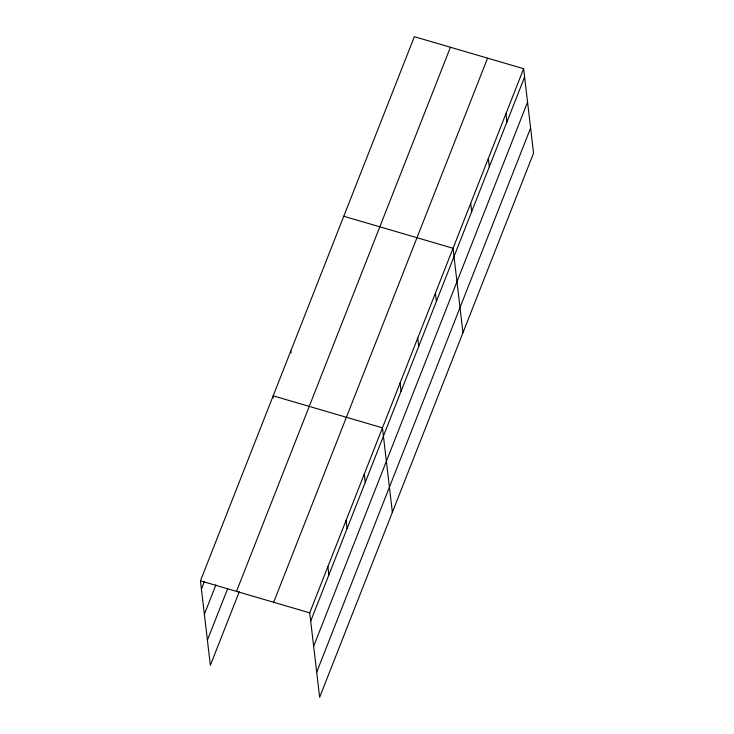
<?xml version="1.0" encoding="UTF-8"?>
<svg xmlns="http://www.w3.org/2000/svg" width="734" height="734" viewBox="0 0 734 734"><rect width="100%" height="100%" fill="white"/><g stroke="black" fill="none" stroke-linecap="round" stroke-linejoin="round"><path stroke-width="1.1" d="M239.293 591.714L210.364 665.298L200.446 580.833L414.361 36.7L523.636 68.702L533.554 153.167L319.639 697.3L309.72 612.844L523.636 68.702M201.419 589.127L204.309 581.768M204.373 614.266L215.943 584.833M207.41 640.158L227.659 588.65M236.504 591.402L450.419 47.26M273.663 602.284L487.578 58.142M310.693 621.138L524.608 76.997M313.647 646.269L527.562 102.136M316.693 672.17L530.599 128.028M343.769 216.264L453.043 248.276L462.961 332.731M200.446 580.833L309.72 612.844M505.983 113.596L506.965 121.89M488.339 158.489L489.312 166.783M470.687 203.382L471.668 211.676M435.4 293.16L436.372 301.454M417.747 338.053L418.719 346.347M400.103 382.946L401.076 391.24M392.369 512.295L382.451 427.839L273.176 395.828L273.415 397.901M364.266 474.091L365.238 482.385M346.09 520.342L347.063 528.636M327.905 566.593L328.878 574.887M290.82 350.935L291.068 353.008"/></g></svg>
